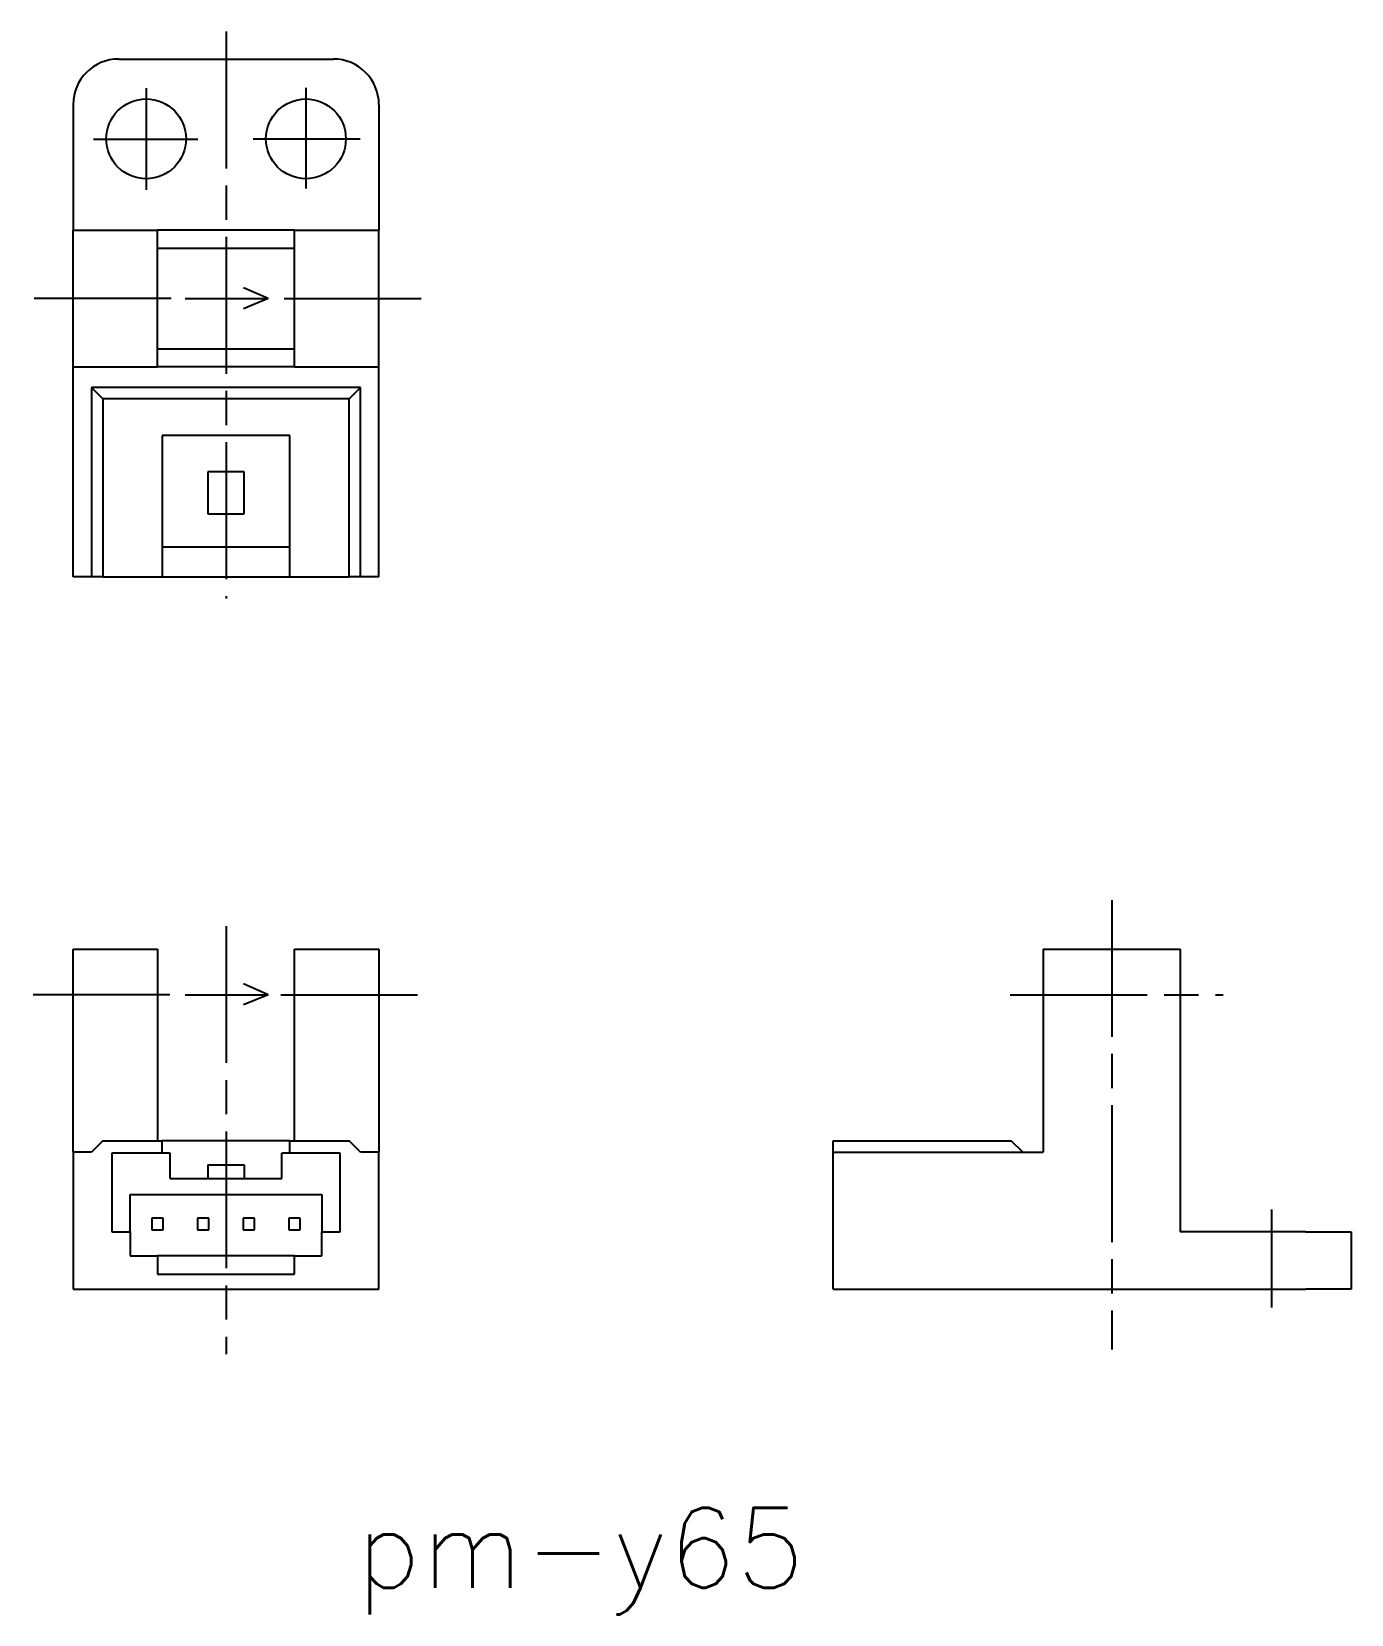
# Model space of a CAD drawing. Extents: x 84.5 to 142.4, y 128.8 to 198.2.
import ezdxf

# ---------------------------------------------------------------- set-up
doc = ezdxf.new("R2010")
doc.units = 0
doc.linetypes.add('AM_ISO08W050X2', pattern=[9, 6, -0.75, 1.5, -0.75])
doc.layers.get('0').update_dxf_attribs({"linetype": 'CONTINUOUS'})
doc.styles.get("Standard").update_dxf_attribs({"font": 'txt', "bigfont": 'bigfont'})

# ---------------------------------------------------------------- blocks, each defined once
blk = doc.blocks.new('*U3')
at = {"color": 2}
blk.add_text('pm-y65', height=3.5, dxfattribs=at).set_placement((98.767, 129.948))

msp = doc.modelspace()

# ---------------------------------------------------------------- linework, layer by layer
at = {"color": 4, "linetype": 'AM_ISO08W050X2'}
for p, q in [((93.059, 198.16), (93.059, 173.317)), ((89.559, 195.68), (89.559, 191.22)), ((96.559, 195.703), (96.559, 191.29)), ((87.254, 193.45), (91.83, 193.45)), ((94.247, 193.46), (98.94, 193.46)), ((90.651, 186.46), (84.542, 186.46)), ((95.607, 186.46), (101.858, 186.46)), ((131.871, 160.095), (131.871, 140.398)), ((93.059, 158.952), (93.059, 140.186)), ((90.593, 155.943), (84.61, 155.943)), ((95.46, 155.943), (101.454, 155.943)), ((127.42, 155.943), (136.751, 155.943)), ((138.871, 146.532), (138.871, 142.237))]:
    msp.add_line(p, q, dxfattribs=at)
at = {"color": 7, "linetype": 'CONTINUOUS'}
for p, q in [((88.359, 196.96), (97.759, 196.96)), ((86.359, 194.96), (86.359, 189.46)), ((99.759, 194.96), (99.759, 189.46)), ((86.359, 189.46), (90.059, 189.46)), ((86.359, 183.46), (86.359, 189.46)), ((90.059, 183.46), (90.059, 189.46)), ((96.059, 189.46), (90.059, 189.46)), ((96.059, 183.46), (96.059, 189.46)), ((96.059, 189.46), (99.759, 189.46)), ((99.759, 183.46), (99.759, 189.46)), ((96.059, 188.66), (90.059, 188.66)), ((90.059, 184.26), (96.059, 184.26)), ((86.359, 183.46), (90.059, 183.46)), ((86.359, 174.26), (86.359, 183.46)), ((96.059, 183.46), (90.059, 183.46)), ((96.059, 183.46), (99.759, 183.46)), ((99.759, 174.26), (99.759, 183.46)), ((87.159, 182.56), (87.159, 174.26)), ((87.159, 182.56), (87.659, 182.06)), ((98.959, 182.56), (87.159, 182.56)), ((98.959, 182.56), (98.459, 182.06)), ((98.959, 174.26), (98.959, 182.56)), ((87.659, 182.06), (87.659, 174.26)), ((98.459, 182.06), (87.659, 182.06)), ((98.459, 174.26), (98.459, 182.06)), ((95.859, 180.46), (90.259, 180.46)), ((90.259, 180.46), (90.259, 174.26)), ((95.859, 174.26), (95.859, 180.46)), ((93.859, 178.86), (92.259, 178.86)), ((92.259, 178.86), (92.259, 177.02)), ((93.859, 177.02), (93.859, 178.86)), ((92.259, 177.02), (93.859, 177.02)), ((95.859, 175.56), (90.259, 175.56)), ((87.159, 174.26), (86.359, 174.26)), ((87.659, 174.26), (87.159, 174.26)), ((87.659, 174.26), (90.259, 174.26)), ((90.259, 174.26), (95.859, 174.26)), ((95.859, 174.26), (98.459, 174.26)), ((98.959, 174.26), (98.459, 174.26)), ((99.759, 174.26), (98.959, 174.26)), ((86.359, 157.943), (90.059, 157.943)), ((86.359, 149.043), (86.359, 157.943)), ((90.059, 157.943), (90.059, 149.543)), ((96.059, 157.943), (99.759, 157.943)), ((96.059, 149.543), (96.059, 157.943)), ((99.759, 157.943), (99.759, 149.043)), ((128.871, 157.943), (134.871, 157.943)), ((128.871, 157.943), (128.871, 149.043)), ((134.871, 157.943), (134.871, 145.543)), ((87.659, 149.543), (87.159, 149.043)), ((87.659, 149.543), (90.259, 149.543)), ((90.259, 148.993), (90.259, 149.543)), ((95.859, 149.543), (90.259, 149.543)), ((95.859, 148.993), (95.859, 149.543)), ((95.859, 149.543), (98.459, 149.543)), ((98.959, 149.043), (98.459, 149.543)), ((119.671, 149.543), (127.471, 149.543)), ((119.671, 149.043), (119.671, 149.543)), ((127.971, 149.043), (127.471, 149.543)), ((86.359, 149.043), (86.359, 143.043)), ((87.159, 149.043), (86.359, 149.043)), ((90.259, 148.993), (88.059, 148.993)), ((88.059, 148.993), (88.059, 145.543)), ((90.609, 148.993), (90.259, 148.993)), ((90.609, 147.893), (90.609, 148.993)), ((92.259, 148.493), (92.259, 147.893)), ((92.259, 148.493), (93.859, 148.493)), ((93.859, 148.493), (93.859, 147.893)), ((95.859, 148.993), (95.509, 148.993)), ((95.509, 147.893), (95.509, 148.993)), ((98.059, 148.993), (95.859, 148.993)), ((98.059, 145.543), (98.059, 148.993)), ((99.759, 149.043), (98.959, 149.043)), ((99.759, 143.043), (99.759, 149.043)), ((119.671, 143.043), (119.671, 149.043)), ((119.671, 149.043), (128.871, 149.043)), ((90.609, 147.893), (95.509, 147.893)), ((88.859, 147.193), (97.259, 147.193)), ((88.859, 145.543), (88.859, 147.193)), ((97.259, 147.193), (97.259, 145.543)), ((90.309, 146.143), (89.809, 146.143)), ((89.809, 146.143), (89.809, 145.643)), ((90.309, 145.643), (90.309, 146.143)), ((91.809, 146.143), (91.809, 145.643)), ((92.309, 146.143), (91.809, 146.143)), ((92.309, 145.643), (92.309, 146.143)), ((93.809, 146.143), (93.809, 145.643)), ((94.309, 146.143), (93.809, 146.143)), ((94.309, 145.643), (94.309, 146.143)), ((95.809, 146.143), (95.809, 145.643)), ((96.309, 146.143), (95.809, 146.143)), ((96.309, 145.643), (96.309, 146.143)), ((88.059, 145.543), (88.859, 145.543)), ((88.859, 145.543), (88.859, 144.493)), ((89.809, 145.643), (90.309, 145.643)), ((91.809, 145.643), (92.309, 145.643)), ((93.809, 145.643), (94.309, 145.643)), ((95.809, 145.643), (96.309, 145.643)), ((97.259, 144.493), (97.259, 145.543)), ((97.259, 145.543), (98.059, 145.543)), ((140.371, 145.543), (134.871, 145.543)), ((140.371, 145.543), (142.371, 145.543)), ((142.371, 145.543), (142.371, 143.043)), ((88.859, 144.493), (90.059, 144.493)), ((90.059, 144.493), (90.059, 143.693)), ((96.059, 144.493), (90.059, 144.493)), ((96.059, 144.493), (97.259, 144.493)), ((96.059, 143.693), (96.059, 144.493)), ((90.059, 143.693), (96.059, 143.693)), ((86.359, 143.043), (99.759, 143.043)), ((119.671, 143.043), (140.371, 143.043)), ((142.371, 143.043), (140.371, 143.043))]:
    msp.add_line(p, q, dxfattribs=at)
at = {"color": 2}
for p, q in [((94.908, 186.46), (93.824, 186.936)), ((91.269, 186.46), (94.908, 186.46)), ((94.908, 186.46), (93.824, 186.012)), ((94.908, 155.943), (93.824, 156.42)), ((91.269, 155.943), (94.908, 155.943)), ((94.908, 155.943), (93.824, 155.495))]:
    msp.add_line(p, q, dxfattribs=at)
at = {"color": 7, "linetype": 'CONTINUOUS'}
for centre in [(89.559, 193.46), (96.559, 193.46)]:
    msp.add_circle(centre, 1.75, dxfattribs=at)
for centre, start, end in [((88.359, 194.96), 90, 180), ((97.759, 194.96), 0, 90)]:
    msp.add_arc(centre, 2, start, end, dxfattribs=at)

# ---------------------------------------------------------------- block references
msp.add_blockref('*U3', (0, 0))

doc.saveas('drawing.dxf')
